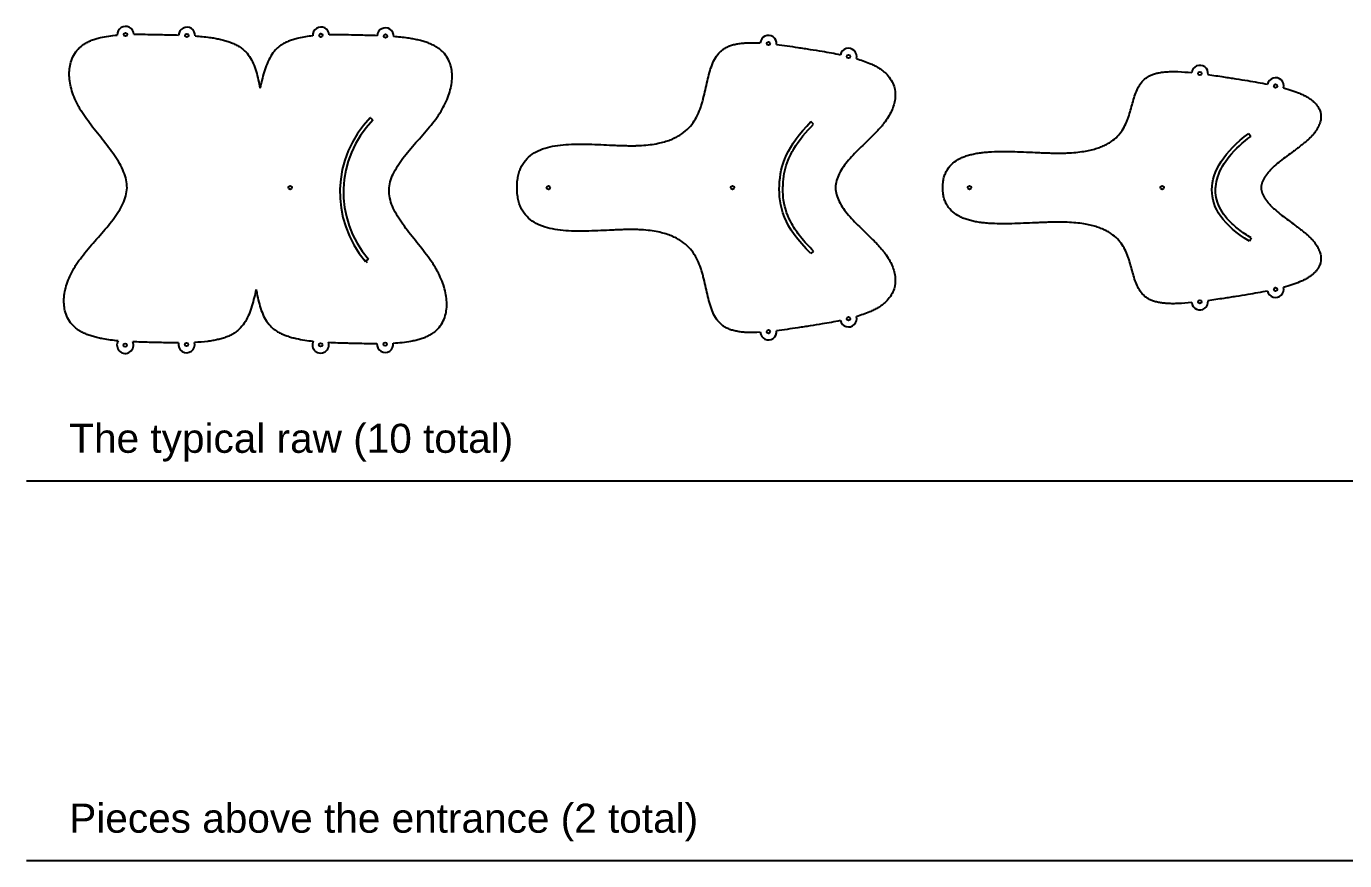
# Model space of a CAD drawing. Header units: inches. Extents: x 132 to 1257, y -131 to 658.
# Drawn here: x 132.4 to 205, y 36.1 to 82 of the extents above; entities that cross this region are included whole.
import ezdxf

# ---------------------------------------------------------------- set-up
doc = ezdxf.new("R2010")
doc.units = ezdxf.units.IN
doc.header["$MEASUREMENT"] = 0
doc.layers.add('Default', color=7, linetype='Continuous', true_color=0x000000)

msp = doc.modelspace()

# ---------------------------------------------------------------- linework, layer by layer
for p, q in [((175.743, 76.653), (175.6, 76.793)), ((199.725, 76.142), (199.843, 75.981)), ((199.865, 70.378), (199.761, 70.207)), ((151.057, 69.087), (151.209, 69.218)), ((175.738, 69.66), (175.6, 69.516))]:
    msp.add_line(p, q)
at = {"color": 2, "true_color": 0xffff00}
msp.add_line((151.151, 69.011), (150.995, 69.181), dxfattribs=at)
for points in [[(151.252, 76.917), (151.239, 76.931)], [(151.328, 76.993), (151.315, 77.006)]]:
    msp.add_lwpolyline(points)
for centre in [(137.822, 81.592), (141.204, 81.546), (148.592, 81.553), (152.15, 81.51), (173.255, 81.096), (177.671, 80.381), (197.032, 79.446), (201.208, 78.758), (146.894, 73.154), (161.126, 73.154), (171.274, 73.154), (184.336, 73.154), (194.956, 73.154), (201.208, 67.551), (197.032, 66.863), (177.671, 65.928), (173.255, 65.213), (137.806, 64.468), (141.188, 64.508), (148.575, 64.487), (152.133, 64.523)]:
    msp.add_circle(centre, 0.0956)
for centre, radius, start, end in [((137.822, 81.592), 0.453, 1.70155, 183.26276), ((141.204, 81.546), 0.453, 356.60412, 177.62998), ((148.592, 81.553), 0.453, 2.13391, 184.13009), ((152.15, 81.51), 0.453, 356.43547, 177.5232), ((173.255, 81.096), 0.453, 353.78379, 175.50666), ((177.671, 80.381), 0.453, 345.10257, 167.11691), ((197.032, 79.446), 0.453, 352.54409, 173.58882), ((201.208, 78.758), 0.453, 346.52187, 167.77331), ((155.483, 72.907), 5.847, 135.48196, 220.79385), ((155.483, 72.907), 5.647, 135.48196, 220.79385), ((201.208, 67.551), 0.453, 192.22654, 13.47221), ((197.032, 66.863), 0.453, 186.41056, 7.45588), ((177.671, 65.928), 0.453, 192.88306, 14.89535), ((137.806, 64.468), 0.453, 148.15444, 24.28598), ((148.575, 64.487), 0.453, 153.79092, 17.95618), ((173.255, 65.213), 0.453, 184.49243, 6.21622), ((141.188, 64.508), 0.453, 168.87053, 13.67829), ((152.133, 64.523), 0.453, 175.02375, 7.67271)]:
    msp.add_arc(centre, radius, start, end)
for points, knots in [([(137.421, 64.707), (137.141, 64.734), (136.864, 64.768), (136.497, 64.835), (136.405, 64.853), (136.226, 64.894), (136.139, 64.916), (135.97, 64.965), (135.888, 64.991), (135.73, 65.047), (135.654, 65.078), (135.507, 65.143), (135.437, 65.178), (135.302, 65.253), (135.239, 65.293), (135.147, 65.357), (135.118, 65.379), (135.075, 65.414), (135.061, 65.425), (135.034, 65.448), (135.021, 65.46), (134.955, 65.52), (134.905, 65.571), (134.768, 65.731), (134.691, 65.848), (134.565, 66.101), (134.518, 66.235), (134.458, 66.492), (134.441, 66.613), (134.425, 66.862), (134.428, 66.991), (134.451, 67.254), (134.473, 67.389), (134.535, 67.664), (134.576, 67.803), (134.676, 68.086), (134.737, 68.229), (134.875, 68.517), (134.955, 68.661), (135.063, 68.838), (135.086, 68.874), (135.132, 68.947), (135.156, 68.983), (135.23, 69.092), (135.282, 69.164), (135.443, 69.383), (135.558, 69.528), (135.794, 69.814), (135.918, 69.959), (136.167, 70.245), (136.294, 70.389), (136.544, 70.675), (136.67, 70.82), (136.909, 71.106), (137.025, 71.251), (137.242, 71.538), (137.344, 71.683), (137.526, 71.971), (137.609, 72.117), (137.745, 72.407), (137.801, 72.554), (137.879, 72.848), (137.902, 72.994), (137.909, 73.292), (137.893, 73.44), (137.829, 73.737), (137.78, 73.886), (137.657, 74.182), (137.582, 74.331), (137.414, 74.628), (137.318, 74.777), (137.115, 75.074), (137.005, 75.224), (136.78, 75.521), (136.662, 75.671), (136.425, 75.969), (136.306, 76.118), (136.07, 76.416), (135.953, 76.567), (135.73, 76.864), (135.622, 77.014), (135.471, 77.239), (135.423, 77.314), (135.366, 77.408), (135.355, 77.426), (135.332, 77.464), (135.321, 77.482), (135.289, 77.538), (135.268, 77.575), (135.168, 77.757), (135.095, 77.905), (134.97, 78.199), (134.917, 78.344), (134.83, 78.631), (134.795, 78.773), (134.746, 79.05), (134.73, 79.186), (134.719, 79.45), (134.723, 79.578), (134.75, 79.827), (134.772, 79.946), (134.844, 80.2), (134.897, 80.332), (135.035, 80.58), (135.117, 80.693), (135.261, 80.847), (135.313, 80.895), (135.381, 80.952), (135.395, 80.963), (135.424, 80.985), (135.438, 80.996), (135.483, 81.028), (135.513, 81.049), (135.607, 81.109), (135.673, 81.146), (135.81, 81.215), (135.882, 81.246), (136.031, 81.305), (136.109, 81.331), (136.27, 81.381), (136.353, 81.403), (136.741, 81.495), (137.051, 81.535), (137.37, 81.567)], [-85.148406, -85.148406, -85.148406, -85.148406, -81.780767, -81.780767, -80.653101, -80.653101, -79.570598, -79.570598, -78.534434, -78.534434, -77.54624, -77.54624, -76.601915, -76.601915, -75.696681, -75.696681, -75.256245, -75.256245, -75.038733, -75.038733, -74.822714, -74.822714, -73.969653, -73.969653, -72.281686, -72.281686, -70.564748, -70.564748, -69.100223, -69.100223, -67.553631, -67.553631, -65.908811, -65.908811, -64.155075, -64.155075, -62.285633, -62.285633, -60.296231, -60.296231, -59.779524, -59.779524, -59.255149, -59.255149, -58.183988, -58.183988, -55.974472, -55.974472, -53.694649, -53.694649, -51.379904, -51.379904, -49.092763, -49.092763, -46.869323, -46.869323, -44.747127, -44.747127, -42.749829, -42.749829, -40.876165, -40.876165, -39.08522, -39.08522, -37.294848, -37.294848, -35.421823, -35.421823, -33.425249, -33.425249, -31.303842, -31.303842, -29.081214, -29.081214, -26.79486, -26.79486, -24.480837, -24.480837, -22.201611, -22.201611, -19.992547, -19.992547, -18.921559, -18.921559, -18.658473, -18.658473, -18.3973, -18.3973, -17.880658, -17.880658, -15.891473, -15.891473, -14.022184, -14.022184, -12.26855, -12.26855, -10.623797, -10.623797, -9.07727, -9.07727, -7.612849, -7.612849, -5.89545, -5.89545, -4.207291, -4.207291, -3.354244, -3.354244, -3.138242, -3.138242, -2.920749, -2.920749, -2.480367, -2.480367, -1.575282, -1.575282, -0.631139, -0.631139, 0.356858, 0.356858, 1.39283, 1.39283, 5.165837, 5.165837, 5.165837, 5.165837]), ([(138.275, 81.606), (138.69, 81.612), (139.105, 81.605), (139.633, 81.594), (139.746, 81.591), (140.157, 81.582), (140.454, 81.575), (140.752, 81.565)], [8.814927, 8.814927, 8.814927, 8.814927, 13.819671, 13.819671, 15.179724, 15.179724, 18.770325, 18.770325, 18.770325, 18.770325]), ([(141.656, 81.519), (141.923, 81.499), (142.188, 81.474), (142.549, 81.424), (142.645, 81.409), (142.834, 81.375), (142.926, 81.357), (143.106, 81.317), (143.193, 81.295), (143.366, 81.247), (143.452, 81.22), (143.617, 81.162), (143.697, 81.131), (143.849, 81.063), (143.923, 81.027), (144.062, 80.949), (144.128, 80.908), (144.222, 80.841), (144.253, 80.818), (144.311, 80.77), (144.339, 80.746), (144.421, 80.671), (144.472, 80.617), (144.615, 80.449), (144.695, 80.326), (144.837, 80.064), (144.896, 79.924), (145, 79.633), (145.044, 79.481), (145.122, 79.17), (145.157, 79.008), (145.204, 78.778), (145.218, 78.707), (145.232, 78.636)], [22.39606, 22.39606, 22.39606, 22.39606, 25.607041, 25.607041, 26.78249, 26.78249, 27.915409, 27.915409, 29.003369, 29.003369, 30.083561, 30.083561, 31.111933, 31.111933, 32.092923, 32.092923, 33.031821, 33.031821, 33.488266, 33.488266, 33.937759, 33.937759, 34.824381, 34.824381, 36.598165, 36.598165, 38.421258, 38.421258, 40.322481, 40.322481, 42.294606, 42.294606, 43.165386, 43.165386, 43.165386, 43.165386]), ([(148.14, 81.52), (147.874, 81.492), (147.614, 81.455), (147.27, 81.377), (147.184, 81.354), (147.016, 81.304), (146.935, 81.276), (146.779, 81.216), (146.704, 81.183), (146.562, 81.112), (146.494, 81.074), (146.396, 81.011), (146.365, 80.989), (146.304, 80.945), (146.275, 80.922), (146.19, 80.85), (146.137, 80.8), (145.986, 80.638), (145.9, 80.519), (145.746, 80.264), (145.68, 80.127), (145.564, 79.841), (145.512, 79.691), (145.419, 79.384), (145.377, 79.224), (145.301, 78.924), (145.267, 78.779), (145.232, 78.636)], [299.426318, 299.426318, 299.426318, 299.426318, 302.597982, 302.597982, 303.678174, 303.678174, 304.706545, 304.706545, 305.687536, 305.687536, 306.626434, 306.626434, 307.082878, 307.082878, 307.532371, 307.532371, 308.418994, 308.418994, 310.192778, 310.192778, 312.01587, 312.01587, 313.917093, 313.917093, 315.889219, 315.889219, 317.666593, 317.666593, 317.666593, 317.666593]), ([(151.698, 81.529), (151.395, 81.54), (151.093, 81.547), (150.677, 81.557), (150.564, 81.56), (150.228, 81.567), (150.004, 81.571), (149.535, 81.576), (149.288, 81.575), (149.044, 81.57)], [285.12662, 285.12662, 285.12662, 285.12662, 288.774336, 288.774336, 290.134725, 290.134725, 292.834636, 292.834636, 295.783694, 295.783694, 295.783694, 295.783694]), ([(152.582, 64.583), (152.91, 64.605), (153.232, 64.635), (153.639, 64.708), (153.726, 64.726), (153.898, 64.767), (153.981, 64.789), (154.141, 64.838), (154.219, 64.865), (154.369, 64.923), (154.441, 64.955), (154.578, 65.024), (154.644, 65.06), (154.738, 65.121), (154.768, 65.141), (154.812, 65.173), (154.827, 65.184), (154.855, 65.206), (154.869, 65.217), (154.938, 65.274), (154.99, 65.322), (155.134, 65.476), (155.217, 65.589), (155.354, 65.836), (155.407, 65.968), (155.48, 66.222), (155.502, 66.342), (155.529, 66.59), (155.533, 66.719), (155.522, 66.983), (155.506, 67.119), (155.457, 67.396), (155.423, 67.537), (155.336, 67.824), (155.282, 67.97), (155.157, 68.264), (155.085, 68.412), (154.985, 68.594), (154.964, 68.631), (154.921, 68.705), (154.898, 68.743), (154.829, 68.855), (154.782, 68.93), (154.631, 69.155), (154.523, 69.305), (154.3, 69.603), (154.183, 69.753), (153.947, 70.051), (153.827, 70.2), (153.591, 70.498), (153.473, 70.648), (153.247, 70.945), (153.137, 71.096), (152.934, 71.392), (152.839, 71.542), (152.67, 71.839), (152.595, 71.988), (152.473, 72.284), (152.424, 72.433), (152.359, 72.73), (152.343, 72.878), (152.35, 73.176), (152.373, 73.322), (152.451, 73.616), (152.507, 73.763), (152.643, 74.053), (152.725, 74.198), (152.907, 74.487), (153.01, 74.632), (153.226, 74.919), (153.343, 75.063), (153.582, 75.35), (153.707, 75.494), (153.957, 75.781), (154.084, 75.924), (154.333, 76.211), (154.457, 76.355), (154.694, 76.641), (154.808, 76.786), (154.969, 77.005), (155.021, 77.077), (155.083, 77.168), (155.095, 77.186), (155.119, 77.222), (155.131, 77.24), (155.166, 77.295), (155.188, 77.331), (155.296, 77.508), (155.376, 77.652), (155.515, 77.94), (155.575, 78.083), (155.676, 78.365), (155.717, 78.505), (155.779, 78.779), (155.801, 78.914), (155.824, 79.178), (155.827, 79.306), (155.811, 79.555), (155.795, 79.676), (155.734, 79.933), (155.687, 80.068), (155.562, 80.321), (155.485, 80.438), (155.348, 80.598), (155.298, 80.649), (155.233, 80.709), (155.219, 80.721), (155.192, 80.744), (155.178, 80.756), (155.135, 80.79), (155.106, 80.812), (155.015, 80.876), (154.951, 80.916), (154.817, 80.991), (154.747, 81.026), (154.6, 81.092), (154.524, 81.122), (154.365, 81.179), (154.284, 81.205), (154.115, 81.253), (154.028, 81.275), (153.849, 81.316), (153.757, 81.335), (153.57, 81.369), (153.474, 81.385), (153.12, 81.436), (152.862, 81.461), (152.601, 81.482)], [189.043159, 189.043159, 189.043159, 189.043159, 192.941512, 192.941512, 194.024014, 194.024014, 195.060178, 195.060178, 196.048372, 196.048372, 196.992698, 196.992698, 197.897932, 197.897932, 198.338367, 198.338367, 198.55588, 198.55588, 198.771898, 198.771898, 199.62496, 199.62496, 201.312927, 201.312927, 203.029864, 203.029864, 204.49439, 204.49439, 206.040982, 206.040982, 207.685802, 207.685802, 209.439538, 209.439538, 211.30898, 211.30898, 213.298382, 213.298382, 213.815089, 213.815089, 214.339464, 214.339464, 215.410625, 215.410625, 217.620141, 217.620141, 219.899964, 219.899964, 222.214708, 222.214708, 224.501849, 224.501849, 226.725289, 226.725289, 228.847486, 228.847486, 230.844784, 230.844784, 232.718448, 232.718448, 234.509392, 234.509392, 236.299765, 236.299765, 238.17279, 238.17279, 240.169363, 240.169363, 242.290771, 242.290771, 244.513399, 244.513399, 246.799752, 246.799752, 249.113776, 249.113776, 251.393001, 251.393001, 253.602066, 253.602066, 254.673054, 254.673054, 254.93614, 254.93614, 255.197313, 255.197313, 255.713955, 255.713955, 257.70314, 257.70314, 259.572429, 259.572429, 261.326063, 261.326063, 262.970815, 262.970815, 264.517342, 264.517342, 265.981764, 265.981764, 267.699163, 267.699163, 269.387321, 269.387321, 270.240368, 270.240368, 270.456371, 270.456371, 270.673863, 270.673863, 271.114245, 271.114245, 272.019331, 272.019331, 272.963474, 272.963474, 273.951471, 273.951471, 274.987442, 274.987442, 276.069767, 276.069767, 277.197279, 277.197279, 278.367667, 278.367667, 281.501059, 281.501059, 281.501059, 281.501059]), ([(172.804, 65.177), (172.565, 65.165), (172.329, 65.159), (172.005, 65.173), (171.918, 65.179), (171.745, 65.196), (171.66, 65.207), (171.496, 65.235), (171.416, 65.252), (171.264, 65.292), (171.191, 65.315), (171.051, 65.368), (170.985, 65.397), (170.89, 65.448), (170.859, 65.465), (170.801, 65.502), (170.772, 65.522), (170.69, 65.582), (170.638, 65.626), (170.492, 65.77), (170.41, 65.879), (170.264, 66.117), (170.202, 66.248), (170.094, 66.521), (170.047, 66.667), (169.962, 66.965), (169.924, 67.121), (169.852, 67.435), (169.817, 67.597), (169.745, 67.918), (169.708, 68.079), (169.646, 68.319), (169.624, 68.398), (169.589, 68.517), (169.578, 68.556), (169.553, 68.633), (169.54, 68.672), (169.423, 69.014), (169.29, 69.306), (169.008, 69.705), (168.902, 69.828), (168.655, 70.062), (168.517, 70.168), (168.287, 70.311), (168.204, 70.357), (168.027, 70.444), (167.934, 70.484), (167.737, 70.56), (167.632, 70.594), (167.413, 70.658), (167.297, 70.686), (167.036, 70.74), (166.89, 70.764), (166.582, 70.804), (166.419, 70.818), (166.168, 70.833), (166.081, 70.837), (165.97, 70.84), (165.947, 70.841), (165.902, 70.842), (165.879, 70.842), (165.809, 70.843), (165.762, 70.843), (165.619, 70.844), (165.522, 70.842), (165.326, 70.839), (165.226, 70.836), (165.023, 70.829), (164.92, 70.825), (164.711, 70.816), (164.606, 70.811), (164.285, 70.796), (164.07, 70.786), (163.638, 70.767), (163.419, 70.76), (162.988, 70.751), (162.771, 70.751), (162.35, 70.761), (162.14, 70.772), (161.738, 70.81), (161.541, 70.837), (161.167, 70.911), (160.986, 70.959), (160.649, 71.08), (160.49, 71.153), (160.198, 71.331), (160.067, 71.434), (159.832, 71.679), (159.733, 71.817), (159.612, 72.05), (159.576, 72.134), (159.512, 72.311), (159.486, 72.404), (159.443, 72.602), (159.426, 72.706), (159.404, 72.925), (159.399, 73.04), (159.399, 73.154), (159.399, 73.269), (159.404, 73.384), (159.426, 73.603), (159.443, 73.707), (159.486, 73.905), (159.512, 73.998), (159.576, 74.175), (159.612, 74.259), (159.733, 74.491), (159.832, 74.63), (160.067, 74.875), (160.199, 74.978), (160.49, 75.156), (160.649, 75.229), (160.986, 75.35), (161.167, 75.397), (161.541, 75.472), (161.739, 75.499), (162.141, 75.537), (162.35, 75.547), (162.772, 75.558), (162.988, 75.557), (163.42, 75.549), (163.639, 75.541), (164.071, 75.523), (164.286, 75.512), (164.607, 75.497), (164.712, 75.492), (164.921, 75.484), (165.024, 75.48), (165.227, 75.473), (165.327, 75.47), (165.524, 75.466), (165.62, 75.465), (165.763, 75.465), (165.81, 75.466), (165.88, 75.467), (165.903, 75.467), (165.948, 75.468), (165.971, 75.468), (166.082, 75.472), (166.17, 75.475), (166.42, 75.49), (166.583, 75.505), (166.891, 75.544), (167.037, 75.568), (167.298, 75.623), (167.414, 75.651), (167.633, 75.715), (167.737, 75.749), (167.935, 75.825), (168.028, 75.865), (168.204, 75.952), (168.287, 75.998), (168.517, 76.141), (168.656, 76.247), (168.902, 76.481), (169.008, 76.604), (169.29, 77.003), (169.423, 77.294), (169.54, 77.637), (169.553, 77.675), (169.578, 77.753), (169.589, 77.792), (169.624, 77.91), (169.646, 77.99), (169.708, 78.229), (169.745, 78.391), (169.817, 78.711), (169.852, 78.874), (169.924, 79.187), (169.962, 79.344), (170.046, 79.642), (170.093, 79.788), (170.202, 80.061), (170.264, 80.191), (170.41, 80.429), (170.492, 80.538), (170.638, 80.682), (170.689, 80.726), (170.772, 80.787), (170.8, 80.806), (170.859, 80.843), (170.889, 80.861), (170.984, 80.911), (171.051, 80.941), (171.19, 80.994), (171.263, 81.017), (171.415, 81.057), (171.495, 81.073), (171.659, 81.101), (171.744, 81.113), (171.917, 81.13), (172.003, 81.135), (172.328, 81.149), (172.565, 81.144), (172.804, 81.131)], [22.654299, 22.654299, 22.654299, 22.654299, 25.624027, 25.624027, 26.717217, 26.717217, 27.790757, 27.790757, 28.804588, 28.804588, 29.761763, 29.761763, 30.669158, 30.669158, 31.107817, 31.107817, 31.538749, 31.538749, 32.388353, 32.388353, 34.101678, 34.101678, 35.893377, 35.893377, 37.794652, 37.794652, 39.791087, 39.791087, 41.84629, 41.84629, 43.930282, 43.930282, 44.966261, 44.966261, 45.481062, 45.481062, 45.993384, 45.993384, 50.036979, 50.036979, 52.08727, 52.08727, 54.281599, 54.281599, 55.467806, 55.467806, 56.737891, 56.737891, 58.108935, 58.108935, 59.597778, 59.597778, 61.44257, 61.44257, 63.48157, 63.48157, 64.581653, 64.581653, 64.865377, 64.865377, 65.152636, 65.152636, 65.737396, 65.737396, 66.944936, 66.944936, 68.197135, 68.197135, 69.48663, 69.48663, 70.805834, 70.805834, 73.502462, 73.502462, 76.217794, 76.217794, 78.89772, 78.89772, 81.488987, 81.488987, 83.94866, 83.94866, 86.254293, 86.254293, 88.418413, 88.418413, 90.505477, 90.505477, 92.638756, 92.638756, 93.769087, 93.769087, 94.976591, 94.976591, 96.283992, 96.283992, 97.712362, 97.712362, 97.712362, 99.140946, 99.140946, 100.448528, 100.448528, 101.656188, 101.656188, 102.786663, 102.786663, 104.920237, 104.920237, 107.007648, 107.007648, 109.172192, 109.172192, 111.478317, 111.478317, 113.938523, 113.938523, 116.530327, 116.530327, 119.210757, 119.210757, 121.92653, 121.92653, 124.623497, 124.623497, 125.942823, 125.942823, 127.232405, 127.232405, 128.484651, 128.484651, 129.692198, 129.692198, 130.276945, 130.276945, 130.564194, 130.564194, 130.847906, 130.847906, 131.947934, 131.947934, 133.98681, 133.98681, 135.831468, 135.831468, 137.319679, 137.319679, 138.690181, 138.690181, 139.959805, 139.959805, 141.145621, 141.145621, 143.339332, 143.339332, 145.389148, 145.389148, 149.431898, 149.431898, 149.944115, 149.944115, 150.45881, 150.45881, 151.494574, 151.494574, 153.578136, 153.578136, 155.632949, 155.632949, 157.629028, 157.629028, 159.530007, 159.530007, 161.321451, 161.321451, 163.034475, 163.034475, 163.883876, 163.883876, 164.314682, 164.314682, 164.753197, 164.753197, 165.660264, 165.660264, 166.617058, 166.617058, 167.630468, 167.630468, 168.703558, 168.703558, 169.796393, 169.796393, 172.770935, 172.770935, 172.770935, 172.770935]), ([(173.705, 81.047), (174.09, 81), (174.489, 80.941), (174.994, 80.864), (175.105, 80.847), (175.328, 80.812), (175.44, 80.795), (175.773, 80.744), (175.994, 80.708), (176.555, 80.615), (176.897, 80.552), (177.23, 80.482)], [176.525319, 176.525319, 176.525319, 176.525319, 181.504471, 181.504471, 182.918239, 182.918239, 184.3319, 184.3319, 187.138074, 187.138074, 191.454008, 191.454008, 191.454008, 191.454008]), ([(178.109, 80.264), (178.359, 80.189), (178.602, 80.107), (178.916, 79.972), (178.992, 79.937), (179.139, 79.864), (179.209, 79.826), (179.343, 79.747), (179.407, 79.706), (179.499, 79.641), (179.528, 79.619), (179.571, 79.586), (179.585, 79.575), (179.613, 79.552), (179.627, 79.541), (179.693, 79.484), (179.743, 79.436), (179.88, 79.29), (179.959, 79.186), (180.089, 78.965), (180.14, 78.85), (180.237, 78.53), (180.256, 78.325), (180.231, 78.008), (180.212, 77.9), (180.157, 77.681), (180.12, 77.57), (180.027, 77.346), (179.971, 77.233), (179.84, 77.006), (179.765, 76.892), (179.663, 76.754), (179.641, 76.725), (179.608, 76.682), (179.597, 76.668), (179.574, 76.64), (179.562, 76.625), (179.503, 76.553), (179.454, 76.496), (179.352, 76.382), (179.299, 76.324), (179.191, 76.21), (179.135, 76.152), (178.963, 75.979), (178.843, 75.862), (178.604, 75.63), (178.482, 75.513), (178.241, 75.277), (178.121, 75.157), (177.891, 74.917), (177.78, 74.795), (177.572, 74.551), (177.475, 74.426), (177.301, 74.178), (177.223, 74.051), (177.096, 73.798), (177.044, 73.671), (176.973, 73.413), (176.954, 73.285), (176.954, 73.024), (176.973, 72.896), (177.044, 72.638), (177.096, 72.51), (177.223, 72.258), (177.301, 72.131), (177.474, 71.883), (177.572, 71.758), (177.779, 71.514), (177.891, 71.392), (178.12, 71.152), (178.24, 71.032), (178.481, 70.796), (178.603, 70.679), (178.842, 70.447), (178.962, 70.331), (179.134, 70.157), (179.19, 70.1), (179.299, 69.985), (179.351, 69.928), (179.453, 69.814), (179.502, 69.757), (179.562, 69.684), (179.573, 69.67), (179.596, 69.642), (179.607, 69.627), (179.64, 69.585), (179.662, 69.556), (179.764, 69.418), (179.84, 69.304), (179.97, 69.077), (180.027, 68.964), (180.12, 68.74), (180.157, 68.629), (180.212, 68.41), (180.231, 68.302), (180.256, 67.985), (180.237, 67.78), (180.141, 67.46), (180.09, 67.345), (179.96, 67.124), (179.881, 67.019), (179.744, 66.873), (179.694, 66.826), (179.628, 66.769), (179.614, 66.758), (179.587, 66.735), (179.573, 66.724), (179.53, 66.69), (179.5, 66.669), (179.409, 66.604), (179.344, 66.563), (179.21, 66.483), (179.14, 66.446), (178.994, 66.372), (178.918, 66.337), (178.604, 66.202), (178.359, 66.12), (178.109, 66.044)], [195.225961, 195.225961, 195.225961, 195.225961, 198.45186, 198.45186, 199.501694, 199.501694, 200.501773, 200.501773, 201.451212, 201.451212, 201.909082, 201.909082, 202.133851, 202.133851, 202.356021, 202.356021, 203.220879, 203.220879, 204.861406, 204.861406, 206.432272, 206.432272, 209.033486, 209.033486, 210.40788, 210.40788, 211.873517, 211.873517, 213.452669, 213.452669, 215.162851, 215.162851, 215.612916, 215.612916, 215.841362, 215.841362, 216.072118, 216.072118, 217.017786, 217.017786, 217.996346, 217.996346, 219.003373, 219.003373, 221.070869, 221.070869, 223.194958, 223.194958, 225.309078, 225.309078, 227.368774, 227.368774, 229.332615, 229.332615, 231.172169, 231.172169, 232.884642, 232.884642, 234.510237, 234.510237, 236.135311, 236.135311, 237.847192, 237.847192, 239.686068, 239.686068, 241.649171, 241.649171, 243.708114, 243.708114, 245.821516, 245.821516, 247.944976, 247.944976, 250.011991, 250.011991, 251.018833, 251.018833, 251.997252, 251.997252, 252.942822, 252.942822, 253.173559, 253.173559, 253.401989, 253.401989, 253.852024, 253.852024, 255.562118, 255.562118, 257.141211, 257.141211, 258.606786, 258.606786, 259.981075, 259.981075, 262.581718, 262.581718, 264.152615, 264.152615, 265.792936, 265.792936, 266.657613, 266.657613, 266.87973, 266.87973, 267.104444, 267.104444, 267.562199, 267.562199, 268.511395, 268.511395, 269.511227, 269.511227, 270.560825, 270.560825, 273.794095, 273.794095, 273.794095, 273.794095]), ([(196.582, 66.813), (196.33, 66.788), (196.079, 66.769), (195.736, 66.758), (195.645, 66.756), (195.466, 66.757), (195.379, 66.759), (195.207, 66.768), (195.122, 66.774), (194.957, 66.792), (194.878, 66.803), (194.726, 66.831), (194.652, 66.847), (194.513, 66.885), (194.447, 66.907), (194.321, 66.958), (194.263, 66.985), (194.152, 67.048), (194.1, 67.082), (193.956, 67.193), (193.873, 67.278), (193.727, 67.468), (193.665, 67.572), (193.555, 67.791), (193.508, 67.907), (193.424, 68.147), (193.385, 68.273), (193.313, 68.525), (193.278, 68.656), (193.207, 68.915), (193.169, 69.045), (193.107, 69.238), (193.086, 69.302), (193.039, 69.428), (193.015, 69.491), (192.881, 69.806), (192.747, 70.037), (192.467, 70.355), (192.361, 70.453), (192.181, 70.59), (192.117, 70.634), (191.978, 70.72), (191.904, 70.761), (191.747, 70.838), (191.664, 70.875), (191.488, 70.944), (191.395, 70.976), (191.198, 71.036), (191.093, 71.064), (190.874, 71.114), (190.758, 71.136), (190.497, 71.178), (190.351, 71.197), (190.043, 71.227), (189.88, 71.238), (189.63, 71.248), (189.542, 71.251), (189.431, 71.253), (189.409, 71.253), (189.363, 71.253), (189.34, 71.253), (189.27, 71.254), (189.224, 71.254), (189.08, 71.253), (188.984, 71.251), (188.787, 71.247), (188.687, 71.244), (188.484, 71.237), (188.381, 71.233), (188.173, 71.224), (188.067, 71.219), (187.747, 71.205), (187.531, 71.195), (187.098, 71.177), (186.881, 71.169), (186.449, 71.159), (186.232, 71.157), (185.811, 71.163), (185.602, 71.171), (185.296, 71.193), (185.196, 71.202), (185, 71.224), (184.905, 71.236), (184.717, 71.267), (184.625, 71.284), (184.446, 71.323), (184.359, 71.345), (184.191, 71.395), (184.109, 71.423), (183.952, 71.484), (183.877, 71.517), (183.663, 71.625), (183.531, 71.71), (183.296, 71.915), (183.197, 72.03), (183.074, 72.227), (183.037, 72.297), (182.974, 72.446), (182.948, 72.524), (182.904, 72.69), (182.888, 72.777), (182.866, 72.961), (182.86, 73.058), (182.86, 73.154), (182.86, 73.251), (182.866, 73.347), (182.888, 73.531), (182.904, 73.619), (182.948, 73.785), (182.974, 73.863), (183.037, 74.012), (183.074, 74.082), (183.197, 74.279), (183.296, 74.394), (183.531, 74.598), (183.663, 74.684), (183.877, 74.792), (183.953, 74.825), (184.11, 74.886), (184.191, 74.914), (184.36, 74.963), (184.447, 74.985), (184.626, 75.025), (184.717, 75.042), (184.905, 75.072), (185.001, 75.085), (185.197, 75.107), (185.296, 75.116), (185.603, 75.138), (185.812, 75.146), (186.233, 75.152), (186.45, 75.15), (186.882, 75.14), (187.099, 75.132), (187.532, 75.114), (187.748, 75.104), (188.068, 75.089), (188.174, 75.085), (188.382, 75.076), (188.485, 75.072), (188.688, 75.065), (188.788, 75.062), (188.985, 75.057), (189.081, 75.056), (189.225, 75.055), (189.272, 75.055), (189.341, 75.055), (189.364, 75.055), (189.41, 75.056), (189.433, 75.056), (189.543, 75.058), (189.631, 75.06), (189.881, 75.071), (190.044, 75.082), (190.352, 75.112), (190.498, 75.13), (190.759, 75.173), (190.875, 75.195), (191.094, 75.245), (191.198, 75.273), (191.395, 75.333), (191.489, 75.365), (191.665, 75.434), (191.748, 75.47), (191.905, 75.548), (191.978, 75.589), (192.117, 75.674), (192.182, 75.719), (192.361, 75.855), (192.467, 75.954), (192.747, 76.271), (192.881, 76.503), (193.015, 76.818), (193.039, 76.88), (193.086, 77.007), (193.107, 77.071), (193.169, 77.264), (193.207, 77.394), (193.278, 77.652), (193.313, 77.783), (193.385, 78.035), (193.423, 78.161), (193.508, 78.401), (193.555, 78.518), (193.664, 78.737), (193.726, 78.84), (193.873, 79.03), (193.956, 79.115), (194.1, 79.226), (194.151, 79.26), (194.262, 79.323), (194.321, 79.351), (194.446, 79.401), (194.513, 79.423), (194.652, 79.462), (194.725, 79.478), (194.877, 79.506), (194.957, 79.517), (195.121, 79.535), (195.206, 79.541), (195.378, 79.55), (195.465, 79.552), (195.644, 79.552), (195.735, 79.551), (196.079, 79.54), (196.33, 79.52), (196.582, 79.496)], [20.470084, 20.470084, 20.470084, 20.470084, 23.875008, 23.875008, 25.112976, 25.112976, 26.290649, 26.290649, 27.442927, 27.442927, 28.523872, 28.523872, 29.533369, 29.533369, 30.474449, 30.474449, 31.359844, 31.359844, 32.195861, 32.195861, 33.816384, 33.816384, 35.443695, 35.443695, 37.134021, 37.134021, 38.893504, 38.893504, 40.698082, 40.698082, 42.534906, 42.534906, 43.452073, 43.452073, 44.366451, 44.366451, 48.090627, 48.090627, 50.066093, 50.066093, 51.129469, 51.129469, 52.265869, 52.265869, 53.489951, 53.489951, 54.819638, 54.819638, 56.271103, 56.271103, 57.860073, 57.860073, 59.840212, 59.840212, 62.036698, 62.036698, 63.223333, 63.223333, 63.529501, 63.529501, 63.839511, 63.839511, 64.470639, 64.470639, 65.774014, 65.774014, 67.125597, 67.125597, 68.517367, 68.517367, 69.941134, 69.941134, 72.851485, 72.851485, 75.790446, 75.790446, 78.682954, 78.682954, 81.477479, 81.477479, 82.826869, 82.826869, 84.133532, 84.133532, 85.393432, 85.393432, 86.601896, 86.601896, 87.760868, 87.760868, 88.873064, 88.873064, 90.98766, 90.98766, 93.053425, 93.053425, 94.111386, 94.111386, 95.223549, 95.223549, 96.415698, 96.415698, 97.712362, 97.712362, 97.712362, 99.008942, 99.008942, 100.201003, 100.201003, 101.313076, 101.313076, 102.370956, 102.370956, 104.436599, 104.436599, 106.551137, 106.551137, 107.663329, 107.663329, 108.822307, 108.822307, 110.030783, 110.030783, 111.290698, 111.290698, 112.597374, 112.597374, 113.946772, 113.946772, 116.741282, 116.741282, 119.633716, 119.633716, 122.57252, 122.57252, 125.482613, 125.482613, 126.906206, 126.906206, 128.297771, 128.297771, 129.649118, 129.649118, 130.95222, 130.95222, 131.583198, 131.583198, 131.893131, 131.893131, 132.199218, 132.199218, 133.385538, 133.385538, 135.581408, 135.581408, 137.560957, 137.560957, 139.148884, 139.148884, 140.599431, 140.599431, 141.928313, 141.928313, 143.151691, 143.151691, 144.287472, 144.287472, 145.350301, 145.350301, 147.324835, 147.324835, 151.04739, 151.04739, 151.961384, 151.961384, 152.878166, 152.878166, 154.714221, 154.714221, 156.518068, 156.518068, 158.276856, 158.276856, 159.966539, 159.966539, 161.593214, 161.593214, 163.213001, 163.213001, 164.048567, 164.048567, 164.933463, 164.933463, 165.873934, 165.873934, 166.882762, 166.882762, 167.962988, 167.962988, 169.114509, 169.114509, 170.291528, 170.291528, 171.528833, 171.528833, 174.938648, 174.938648, 174.938648, 174.938648]), ([(197.48, 79.387), (197.768, 79.347), (198.056, 79.304), (198.455, 79.243), (198.567, 79.226), (198.79, 79.191), (198.901, 79.174), (199.234, 79.122), (199.455, 79.088), (200.04, 78.991), (200.404, 78.927), (200.766, 78.854)], [179.014965, 179.014965, 179.014965, 179.014965, 182.948712, 182.948712, 184.474776, 184.474776, 186.000676, 186.000676, 189.029001, 189.029001, 194.020012, 194.020012, 194.020012, 194.020012]), ([(201.648, 78.653), (201.95, 78.565), (202.245, 78.475), (202.6, 78.326), (202.67, 78.294), (202.804, 78.229), (202.868, 78.195), (202.96, 78.142), (202.99, 78.125), (203.033, 78.097), (203.047, 78.088), (203.074, 78.07), (203.088, 78.061), (203.153, 78.016), (203.203, 77.977), (203.296, 77.899), (203.339, 77.858), (203.418, 77.776), (203.454, 77.734), (203.549, 77.607), (203.6, 77.518), (203.697, 77.271), (203.718, 77.113), (203.692, 76.868), (203.674, 76.786), (203.619, 76.618), (203.581, 76.534), (203.488, 76.364), (203.431, 76.279), (203.336, 76.154), (203.301, 76.111), (203.226, 76.025), (203.186, 75.982), (203.124, 75.919), (203.103, 75.897), (203.069, 75.865), (203.058, 75.854), (203.035, 75.833), (203.024, 75.822), (202.964, 75.767), (202.915, 75.724), (202.813, 75.638), (202.761, 75.595), (202.652, 75.508), (202.596, 75.465), (202.482, 75.378), (202.424, 75.334), (202.306, 75.246), (202.246, 75.202), (202.065, 75.069), (201.943, 74.98), (201.703, 74.8), (201.583, 74.708), (201.354, 74.524), (201.242, 74.43), (201.084, 74.286), (201.033, 74.239), (200.937, 74.143), (200.891, 74.095), (200.804, 73.998), (200.763, 73.949), (200.687, 73.852), (200.651, 73.803), (200.588, 73.704), (200.559, 73.655), (200.508, 73.555), (200.487, 73.505), (200.435, 73.358), (200.415, 73.257), (200.415, 73.051), (200.435, 72.951), (200.487, 72.803), (200.508, 72.753), (200.559, 72.654), (200.587, 72.605), (200.651, 72.506), (200.687, 72.457), (200.763, 72.359), (200.804, 72.311), (200.891, 72.214), (200.937, 72.166), (201.033, 72.07), (201.083, 72.023), (201.241, 71.879), (201.353, 71.785), (201.582, 71.601), (201.702, 71.509), (201.943, 71.329), (202.064, 71.24), (202.245, 71.107), (202.305, 71.063), (202.423, 70.975), (202.481, 70.931), (202.595, 70.844), (202.651, 70.801), (202.76, 70.714), (202.813, 70.671), (202.914, 70.585), (202.963, 70.542), (203.023, 70.487), (203.035, 70.476), (203.057, 70.455), (203.069, 70.444), (203.102, 70.412), (203.123, 70.391), (203.186, 70.327), (203.225, 70.284), (203.3, 70.198), (203.335, 70.155), (203.431, 70.03), (203.487, 69.945), (203.58, 69.775), (203.618, 69.691), (203.673, 69.524), (203.692, 69.442), (203.718, 69.197), (203.697, 69.039), (203.601, 68.792), (203.55, 68.703), (203.455, 68.576), (203.419, 68.534), (203.34, 68.451), (203.297, 68.411), (203.205, 68.332), (203.154, 68.294), (203.047, 68.219), (202.99, 68.184), (202.869, 68.114), (202.805, 68.08), (202.671, 68.015), (202.601, 67.984), (202.246, 67.834), (201.951, 67.744), (201.648, 67.656)], [198.121418, 198.121418, 198.121418, 198.121418, 202.286727, 202.286727, 203.327809, 203.327809, 204.302111, 204.302111, 204.765866, 204.765866, 204.991718, 204.991718, 205.213663, 205.213663, 206.063558, 206.063558, 206.858351, 206.858351, 207.605351, 207.605351, 208.99399, 208.99399, 211.179676, 211.179676, 212.31818, 212.31818, 213.55816, 213.55816, 214.935147, 214.935147, 215.68524, 215.68524, 216.478522, 216.478522, 216.89182, 216.89182, 217.102761, 217.102761, 217.316598, 217.316598, 218.199979, 218.199979, 219.12368, 219.12368, 220.081668, 220.081668, 221.067187, 221.067187, 222.073012, 222.073012, 224.115392, 224.115392, 226.140432, 226.140432, 228.093761, 228.093761, 229.031971, 229.031971, 229.933902, 229.933902, 230.795226, 230.795226, 231.61095, 231.61095, 232.383043, 232.383043, 233.114848, 233.114848, 234.498228, 234.498228, 235.881156, 235.881156, 236.612701, 236.612701, 237.384503, 237.384503, 238.199907, 238.199907, 239.060885, 239.060885, 239.962451, 239.962451, 240.900284, 240.900284, 242.852861, 242.852861, 244.877191, 244.877191, 246.918965, 246.918965, 247.924546, 247.924546, 248.909868, 248.909868, 249.867711, 249.867711, 250.791322, 250.791322, 251.674671, 251.674671, 251.888509, 251.888509, 252.099453, 252.099453, 252.512761, 252.512761, 253.306074, 253.306074, 254.056209, 254.056209, 255.4333, 255.4333, 256.673355, 256.673355, 257.811834, 257.811834, 259.996799, 259.996799, 261.385103, 261.385103, 262.13182, 262.13182, 262.92628, 262.92628, 263.7758, 263.7758, 264.688224, 264.688224, 265.66237, 265.66237, 266.703334, 266.703334, 270.876937, 270.876937, 270.876937, 270.876937]), ([(175.738, 69.66), (175.486, 69.903), (175.049, 70.371), (174.419, 71.281), (174.089, 72.197), (174.046, 73.005), (174.068, 73.545), (174.146, 74.086), (174.335, 74.699), (174.802, 75.614), (175.334, 76.237), (175.743, 76.653)], [0, 0, 0, 0, 1.051159, 1.918551, 3.309378, 3.926598, 4.331135, 4.934054, 5.560341, 6.2507, 8.000106, 8.000106, 8.000106, 8.000106]), ([(199.865, 70.378), (199.621, 70.525), (199.183, 70.822), (198.494, 71.434), (198.026, 72.121), (197.89, 72.804), (197.897, 73.279), (198.057, 74.002), (198.672, 75.005), (199.405, 75.658), (199.843, 75.981)], [0, 0, 0, 0, 0.852762, 1.582994, 2.767677, 3.290581, 3.641141, 4.195884, 5.485909, 7.119312, 7.119312, 7.119312, 7.119312]), ([(145.02, 67.535), (144.985, 67.391), (144.951, 67.247), (144.875, 66.946), (144.833, 66.786), (144.74, 66.48), (144.689, 66.329), (144.572, 66.044), (144.506, 65.907), (144.353, 65.651), (144.266, 65.533), (144.116, 65.371), (144.063, 65.32), (143.978, 65.249), (143.948, 65.226), (143.888, 65.181), (143.857, 65.16), (143.759, 65.097), (143.691, 65.058), (143.549, 64.987), (143.474, 64.954), (143.318, 64.894), (143.237, 64.867), (143.069, 64.816), (142.983, 64.794), (142.808, 64.754), (142.719, 64.736), (142.538, 64.704), (142.445, 64.69), (142.112, 64.647), (141.87, 64.628), (141.628, 64.615)], [-122.242246, -122.242246, -122.242246, -122.242246, -120.465956, -120.465956, -118.494222, -118.494222, -116.593347, -116.593347, -114.770579, -114.770579, -112.997161, -112.997161, -112.110767, -112.110767, -111.661408, -111.661408, -111.205112, -111.205112, -110.266542, -110.266542, -109.285923, -109.285923, -108.257955, -108.257955, -107.178193, -107.178193, -106.090568, -106.090568, -104.957985, -104.957985, -102.041667, -102.041667, -102.041667, -102.041667]), ([(145.02, 67.535), (145.034, 67.463), (145.048, 67.392), (145.095, 67.162), (145.13, 67.001), (145.208, 66.69), (145.252, 66.537), (145.356, 66.247), (145.415, 66.107), (145.556, 65.844), (145.637, 65.722), (145.78, 65.553), (145.831, 65.5), (145.912, 65.425), (145.94, 65.4), (145.999, 65.353), (146.029, 65.33), (146.123, 65.263), (146.189, 65.221), (146.329, 65.143), (146.402, 65.107), (146.554, 65.04), (146.634, 65.008), (146.799, 64.95), (146.885, 64.924), (147.058, 64.875), (147.145, 64.854), (147.54, 64.765), (147.852, 64.722), (148.169, 64.687)], [152.258957, 152.258957, 152.258957, 152.258957, 153.128657, 153.128657, 155.10039, 155.10039, 157.001265, 157.001265, 158.824034, 158.824034, 160.597451, 160.597451, 161.483845, 161.483845, 161.933204, 161.933204, 162.389501, 162.389501, 163.32807, 163.32807, 164.30869, 164.30869, 165.336658, 165.336658, 166.416419, 166.416419, 167.504045, 167.504045, 171.294575, 171.294575, 171.294575, 171.294575]), ([(200.766, 67.455), (200.404, 67.381), (200.042, 67.318), (199.457, 67.221), (199.236, 67.186), (198.903, 67.135), (198.792, 67.118), (198.569, 67.083), (198.457, 67.066), (198.057, 67.005), (197.769, 66.962), (197.48, 66.922)], [274.979418, 274.979418, 274.979418, 274.979418, 279.962579, 279.962579, 282.991769, 282.991769, 284.518154, 284.518154, 286.044737, 286.044737, 289.987569, 289.987569, 289.987569, 289.987569]), ([(177.23, 65.827), (176.897, 65.756), (176.556, 65.694), (175.996, 65.6), (175.775, 65.565), (175.442, 65.514), (175.33, 65.496), (175.107, 65.462), (174.996, 65.445), (174.491, 65.368), (174.09, 65.309), (173.705, 65.262)], [3.971599, 3.971599, 3.971599, 3.971599, 8.279163, 8.279163, 11.085528, 11.085528, 12.49933, 12.49933, 13.913271, 13.913271, 18.900227, 18.900227, 18.900227, 18.900227]), ([(140.744, 64.595), (140.43, 64.595), (140.116, 64.601), (139.69, 64.61), (139.577, 64.613), (139.351, 64.618), (139.238, 64.621), (138.823, 64.631), (138.521, 64.64), (138.218, 64.655)], [-98.500263, -98.500263, -98.500263, -98.500263, -94.717892, -94.717892, -93.357689, -93.357689, -91.997792, -91.997792, -88.350006, -88.350006, -88.350006, -88.350006]), ([(149.006, 64.626), (149.355, 64.608), (149.704, 64.598), (150.166, 64.587), (150.279, 64.584), (150.504, 64.579), (150.617, 64.576), (151.047, 64.567), (151.365, 64.562), (151.682, 64.562)], [174.666344, 174.666344, 174.666344, 174.666344, 178.876721, 178.876721, 180.236924, 180.236924, 181.596821, 181.596821, 185.424295, 185.424295, 185.424295, 185.424295])]:
    msp.add_open_spline(points, degree=3, knots=knots)
for points in [[(151.328, 76.993), (151.37, 76.946), (151.41, 76.9), (151.445, 76.854)], [(175.6, 69.516), (174.082, 70.975), (173.536, 73.361), (174.281, 75.449), (175.6, 76.793)], [(199.761, 70.207), (198.33, 71.074), (197.038, 72.963), (198.38, 75.15), (199.725, 76.142)]]:
    msp.add_open_spline(points, degree=3)
at = {"layer": 'Default'}
for points in [[(132.358, 56.993), (251.574, 56.993)], [(132.358, 36.052), (251.574, 36.052)]]:
    msp.add_lwpolyline(points, dxfattribs=at)

# ---------------------------------------------------------------- texts
at = {"layer": 'Default', "char_height": 1.6, "attachment_point": 7, "line_spacing_factor": 0.963855}
for s, insert, width in [('\\fArial;The typical raw (10 total)', (134.722, 58.052), 25.76386), ('\\fArial;Pieces above the entrance (2 total)', (134.722, 37.111), 35.75904)]:
    msp.add_mtext(s, dxfattribs=dict(at, insert=insert, width=width))

doc.saveas('drawing.dxf')
